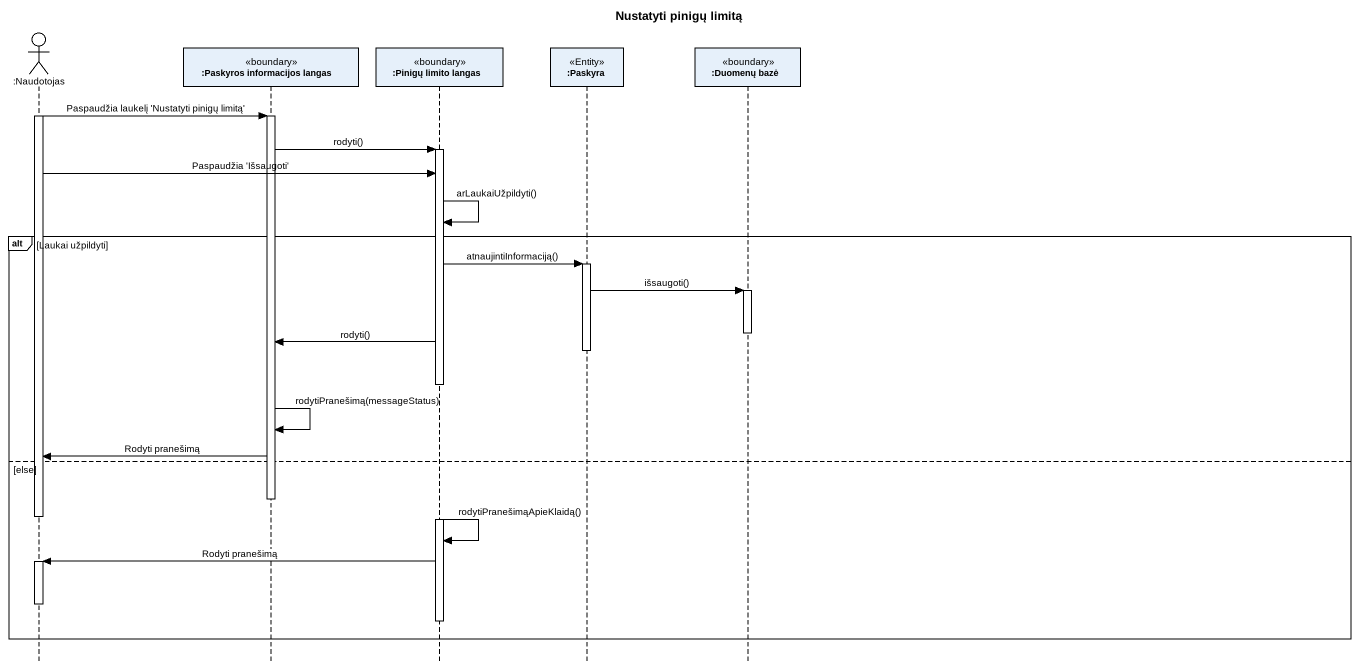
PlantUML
@startuml
title Nustatyti pinigų limitą
hide footbox
actor ":Naudotojas" as Naudotojas
participant ":Paskyros informacijos langas" as Paskyros_informacijos_langas <<boundary>>
participant ":Pinigų limito langas" as Pinigų_limito_langas <<boundary>>
participant ":Paskyra" as Paskyra <<Entity>>
participant ":Duomenų bazė" as Duomenų_bazė <<boundary>>

activate Naudotojas
Naudotojas -> Paskyros_informacijos_langas : Paspaudžia laukelį 'Nustatyti pinigų limitą'
activate Paskyros_informacijos_langas
Paskyros_informacijos_langas -> Pinigų_limito_langas : rodyti()
activate Pinigų_limito_langas
Naudotojas -> Pinigų_limito_langas : Paspaudžia 'Išsaugoti'
Pinigų_limito_langas -> Pinigų_limito_langas : arLaukaiUžpildyti()
alt Laukai užpildyti
  Pinigų_limito_langas -> Paskyra : atnaujintiInformaciją()
  activate Paskyra
  Paskyra -> Duomenų_bazė : išsaugoti()
  activate Duomenų_bazė
  deactivate Duomenų_bazė
  Pinigų_limito_langas -> Paskyros_informacijos_langas : rodyti()
  deactivate Paskyra
  deactivate Pinigų_limito_langas
  Paskyros_informacijos_langas -> Paskyros_informacijos_langas : rodytiPranešimą(messageStatus)
  Paskyros_informacijos_langas -> Naudotojas : Rodyti pranešimą
else else
  deactivate Paskyros_informacijos_langas
  deactivate Naudotojas
  activate Pinigų_limito_langas
  Pinigų_limito_langas -> Pinigų_limito_langas : rodytiPranešimąApieKlaidą()
  Pinigų_limito_langas -> Naudotojas : Rodyti pranešimą
  activate Naudotojas
  deactivate Naudotojas
  deactivate Pinigų_limito_langas
end
@enduml
